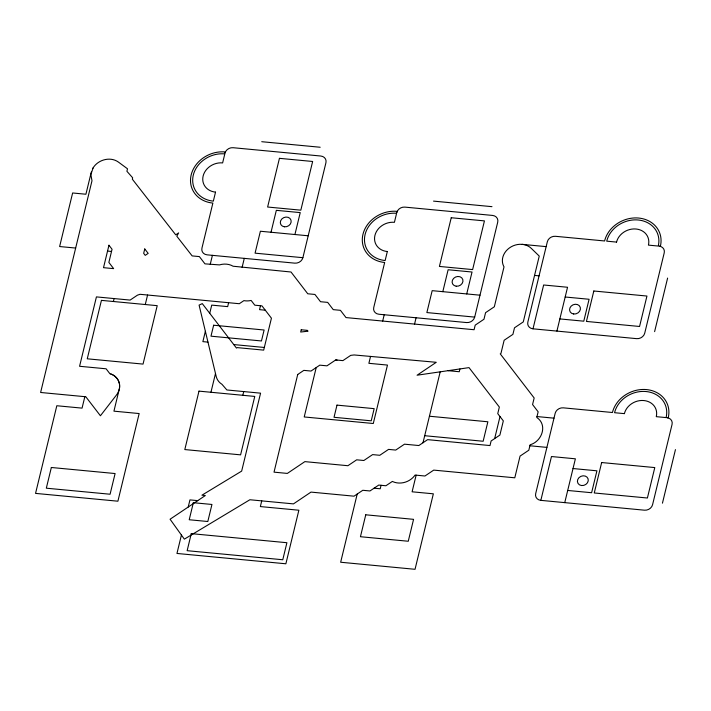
<?xml version="1.0" encoding="UTF-8"?>
<svg xmlns="http://www.w3.org/2000/svg" width="711" height="711" viewBox="0 0 711 711"><rect width="100%" height="100%" fill="white"/><g stroke="black" fill="none" stroke-linecap="round" stroke-linejoin="round"><path stroke-width="1.07" d="M119.564 387.326L119.484 388.046M119.617 386.606L119.626 385.895M119.341 388.766L113.938 411.162L139.169 413.553L117.902 501.202L35.55 493.39L56.818 405.741L82.058 408.132L84.84 396.676M92.901 168.231C97.771 159.762 110.205 156.18 118.355 162.046L127.509 168.791L126.905 171.28L132.664 177.794L132.326 179.172L175.733 234.852L178.639 232.897L176.799 236.221L192.148 255.907L199.373 256.591L204.955 263.852L219.477 264.901A16.7 14.264 -23.7 0 1 233.092 266.225L291.021 272.011L307.756 293.776L314.929 294.452L320.51 301.713L327.682 302.388L333.255 309.64L340.427 310.325L346.008 317.577L474.086 329.726L475.206 325.14L483.969 319.248L485.569 312.671L494.332 306.779L504.019 266.847L503.655 266.207A16.7 14.264 -23.7 0 1 506.01 251.107A16.7 14.264 -23.7 0 1 521.776 244.326L523.332 244.495A16.7 14.264 -23.7 0 1 531.25 248.335L539.249 256.084L523.278 321.905L514.506 327.798L512.907 334.366L504.143 340.267L500.953 353.411L500.251 353.882L534.165 397.982L532.566 404.55L538.147 411.811L536.769 417.481C548.039 424.974 541.782 441.629 530.148 444.739L528.824 450.205L520.061 456.098L514.791 477.801L433.728 470.113L424.956 476.006L415.037 475.064L414.451 475.899A16.7 14.264 -23.7 0 1 392.872 481.667L392.374 481.409L385.904 485.755L378.732 485.071L369.969 490.963L362.797 490.288L354.025 496.18L310.991 492.101L293.456 503.886L249.881 499.753L184.353 539.142L170.08 519.226L205.337 495.531L201.906 495.203L241.66 471.109L260.573 393.165L226.88 389.966L221.965 384.296A16.7 14.264 -23.7 0 1 216.215 376.51L199.089 305.108L202.28 303.615L236.461 348.07L237.154 347.608L263.683 350.123L271.433 318.19L261.959 305.872L254.787 305.188L251.143 300.442L249.632 300.726A16.7 14.264 -23.7 0 1 244.868 300.78L243.926 300.611L239.305 303.721L140.023 294.301L137.427 295.172L130.122 300.086L96.42 296.896L79.579 366.281L106.108 368.796L109.885 373.719C116.737 375.319 121.323 382.953 119.128 389.726A16.7 14.264 -23.7 0 1 116.373 395.138L100.42 415.766L85.809 396.765L40.616 392.481L91.986 180.781L90.875 174.55L93.114 167.894M113.387 301.508L114.098 298.567M145.266 304.53L147.577 295.021M210.234 264.35L212.411 255.338M205.372 331.299L202.866 341.635L207.968 342.115M209.736 313.32L211.727 305.117L227.671 306.628L228.622 302.708M210.945 392.268L215.495 373.506M242.104 267.372L244.291 258.36M181.421 535.054L176.959 553.451L285.875 563.787L298.869 510.222L260.35 506.57L261.737 500.873M188.219 507.032L189.953 499.895L197.747 500.633M271.015 232.257L276.33 210.34L300.238 212.607L294.923 234.523M260.493 305.73L259.542 309.649L265.283 310.192M242.815 395.289L243.722 391.565M302.886 257.693L325.931 162.739A6.959 5.946 -23.7 0 0 320.768 156.02L233.101 147.71A6.959 5.946 -23.7 0 0 224.978 153.167L225.28 151.95A29.222 24.965 -23.7 0 0 191.179 174.87A29.222 24.965 -23.7 0 0 212.873 203.079L201.942 248.121A6.959 5.946 -23.7 0 0 207.105 254.84L294.772 263.15A6.959 5.946 -23.7 0 0 302.886 257.693L255.071 253.16L260.386 231.244L308.201 235.785M316.208 367.56L304.219 416.957L373.284 423.507L387.468 365.072L368.876 363.312L370.547 356.424M337.05 360.068L335.432 360.139M382.678 321.061L384.216 314.751M357.206 494.038L340.658 562.241L415.037 569.298L433.355 493.816L412.104 491.799L416.139 475.17M414.557 324.083L416.086 317.773M381.069 485.293L380.225 488.777L374.093 488.199M442.811 291.661L448.126 269.753L472.033 272.02L466.718 293.936M422.992 442.757L440.198 371.826M459.928 368.947L459.253 371.737L448.09 370.671M474.681 317.106L497.727 222.152A6.959 5.946 -23.7 0 0 492.563 215.433L404.897 207.114A6.959 5.946 -23.7 0 0 396.782 212.571L397.076 211.354A29.222 24.965 -23.7 0 0 362.974 234.275A29.222 24.965 -23.7 0 0 384.669 262.483L373.737 307.525A6.959 5.946 -23.7 0 0 378.901 314.244L466.567 322.563A6.959 5.946 -23.7 0 0 474.681 317.106L426.867 312.573L432.181 290.657L479.996 295.189M494.66 438.589L500.002 416.566M533.001 328.82A6.959 5.946 -23.7 0 1 527.838 322.101L547.337 241.758A6.959 5.946 -23.7 0 1 555.451 236.301L604.599 240.967A29.222 24.965 -23.7 0 1 638.7 218.046A29.222 24.965 -23.7 0 1 660.386 246.255L659.061 246.13A6.959 5.946 -23.7 0 1 664.225 252.849L644.726 333.192A6.959 5.946 -23.7 0 1 636.603 338.649L533.001 328.82L543.639 284.995L567.547 287.262L556.909 331.086M540.84 500.357A6.959 5.946 -23.7 0 1 535.676 493.647L555.175 413.295A6.959 5.946 -23.7 0 1 563.29 407.838L612.438 412.504A29.222 24.965 -23.7 0 1 646.539 389.584A29.222 24.965 -23.7 0 1 668.224 417.792L666.9 417.668A6.959 5.946 -23.7 0 1 672.064 424.387L652.565 504.73A6.959 5.946 -23.7 0 1 644.442 510.187L540.84 500.357L551.478 456.533L575.386 458.808L564.747 502.633M654.609 331.637L667.611 278.072M662.448 503.175L675.45 449.619M91.31 172.044L85.915 194.236L72.629 192.974L59.626 246.539L75.659 248.059M261.737 141.702L320.181 147.248M433.532 201.115L491.976 206.661M522.247 244.362L546.155 246.628M534.556 275.415L539.062 275.841M107.539 251.09L111.52 251.463M565.183 297.002L589.09 299.269L583.775 321.185L559.859 318.919M233.759 344.568L264.332 347.466M536.992 416.557L553.993 418.166M429.426 416.228L487.87 421.774L483.142 441.255L424.698 435.71M529.899 445.77L546.901 447.388M573.022 468.54L596.929 470.815L591.614 492.723L567.707 490.457M110.854 374.03L111.556 374.297M112.24 374.608L112.898 374.946M113.529 375.319L114.151 375.71M114.729 376.137L115.289 376.59M115.813 377.079L116.32 377.577M116.782 378.119L117.226 378.67M117.617 379.247L117.99 379.843M118.319 380.465L118.621 381.096M118.87 381.745L119.101 382.411M119.279 383.087L119.43 383.771M119.528 384.473L119.608 385.175M51.343 467.491L46.322 488.19L110.081 494.234L115.102 473.544L51.343 467.491M108.952 245.242L103.513 267.674L113.644 268.634L108.863 262.421L112.054 249.268L108.952 245.242M101.433 300.371L87.257 358.806L143.044 364.094L157.22 305.668L101.433 300.371M144.742 248.966L143.675 253.338L145.231 255.356L148.181 253.374L144.742 248.966M215.531 192.121L213.344 201.133A26.991 23.063 -23.7 0 1 193.303 175.066A26.991 23.063 -23.7 0 1 224.809 153.896L222.623 162.908A16.7 14.264 -23.7 0 0 203.133 175.999A16.7 14.264 -23.7 0 0 215.531 192.121M213.647 325.22L210.98 336.179L261.461 340.96L264.119 330.011L213.647 325.22M198.991 391.13L184.807 449.565L240.594 454.853L254.769 396.427L198.991 391.13M193.348 502.704L189.215 519.75L207.808 521.51L211.949 504.463L193.348 502.704M279.441 158.331L267.62 207.025L300.833 210.172L312.644 161.477L279.441 158.331M191.277 533.641L187.144 550.687L282.774 559.753L286.906 542.715L191.277 533.641M301.233 329.771L300.682 332.037L308.014 331.184L307.383 330.357L301.233 329.771M297.722 374.484L274.019 472.148L287.342 473.419L304.877 461.626L347.91 465.714L356.682 459.821L363.854 460.497L372.617 454.605L379.79 455.289L388.562 449.388L395.734 450.072L404.497 444.179L418.841 445.539L427.613 439.647L490.003 445.566L491.114 440.971L499.886 435.079L503.326 420.885L497.753 413.633L499.344 407.056L469.02 367.614L417.081 375.212L436.278 362.299L354.149 354.958L350.727 355.358L342.898 360.619L335.725 359.944L326.953 365.836L319.781 365.152L311.018 371.053L303.846 370.369L297.722 374.484M336.987 405.119L334.028 417.295L371.222 420.823L374.173 408.647L336.987 405.119M387.326 251.534L385.14 260.537A26.991 23.063 -23.7 0 1 365.099 234.479A26.991 23.063 -23.7 0 1 396.605 213.309L394.418 222.312A16.7 14.264 -23.7 0 0 374.928 235.412A16.7 14.264 -23.7 0 0 387.326 251.534M365.756 514.8L360.441 536.716L408.256 541.249L413.571 519.341L365.756 514.8M451.236 217.744L439.416 266.438L472.628 269.585L484.44 220.89L451.236 217.744M593.818 291.003L586.433 321.434L639.562 326.473L646.948 296.043L593.818 291.003M601.657 462.541L594.272 492.972L647.401 498.011L654.787 467.58L601.657 462.541M616.553 242.095L606.723 241.162A26.991 23.063 -23.7 0 1 638.22 219.992A26.991 23.063 -23.7 0 1 658.262 246.05L648.432 245.117A16.7 14.264 -23.7 0 0 636.034 229.004A16.7 14.264 -23.7 0 0 616.553 242.095M624.391 413.633L614.562 412.709A26.991 23.063 -23.7 0 1 646.059 391.53A26.991 23.063 -23.7 0 1 666.1 417.597L656.271 416.664A16.7 14.264 -23.7 0 0 643.873 400.542A16.7 14.264 -23.7 0 0 624.391 413.633M573.653 313.995A5.564 4.755 -23.7 0 0 580.247 307.294A5.564 4.755 -23.7 0 0 571.12 306.148A5.564 4.755 -23.7 0 0 573.653 313.995M284.391 226.791A5.564 4.755 -23.7 0 0 290.986 220.09A5.564 4.755 -23.7 0 0 281.858 218.944A5.564 4.755 -23.7 0 0 284.391 226.791M456.186 286.204A5.564 4.755 -23.7 0 0 462.781 279.503A5.564 4.755 -23.7 0 0 453.654 278.356A5.564 4.755 -23.7 0 0 456.186 286.204M581.491 485.533A5.564 4.755 -23.7 0 0 588.086 478.832A5.564 4.755 -23.7 0 0 578.958 477.685A5.564 4.755 -23.7 0 0 581.491 485.533"/></g></svg>
